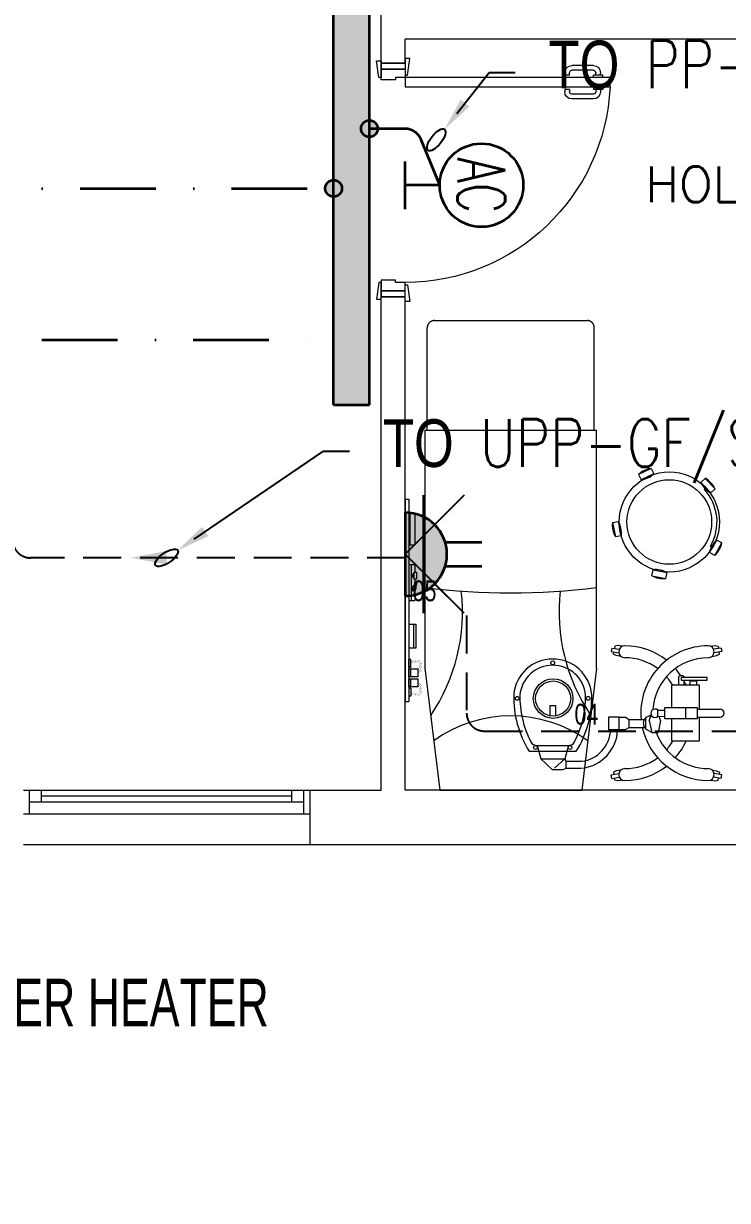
# Model space of a CAD drawing. Header units: inches. Extents: x -12418 to 242017, y -29325 to 19878.
# Drawn here: x 29850 to 32801, y -15189 to -10251 of the extents above; entities that cross this region are included whole.
import ezdxf
from ezdxf import colors
from ezdxf.entities.mleader import LeaderData, LeaderLine
from ezdxf.enums import TextEntityAlignment as Align
from ezdxf.math import Vec2, Vec3

# ---------------------------------------------------------------- set-up
doc = ezdxf.new("R2010")
doc.units = ezdxf.units.IN
doc.header["$LTSCALE"] = 25
doc.header["$MEASUREMENT"] = 0
for name, pattern in [('00-Ground Floor$0$HIDDEN', [9.525, 6.35, -3.175]), ('DASHDOT', [25.4, 12.7, -6.35, 0, -6.35]), ('HIDDEN', [9.525, 6.35, -3.175])]:
    doc.linetypes.add(name, pattern=pattern)
doc.layers.get('0').update_dxf_attribs({"color": 8})
doc.layers.get('Defpoints').update_dxf_attribs({"color": 8})
for name, color, linetype, lineweight in [('00-Ground Floor$0$72_EGR_BASE_TEXT', 252, 'Continuous', 5), ('00-Ground Floor$0$72_EGR_EQP_TAG', 142, 'Continuous', 5), ('00-Ground Floor$0$Aluminum', 251, 'Continuous', 5), ('00-Ground Floor$0$LOADING', 253, 'Continuous', 5), ('00-Ground Floor$0$Walls', 251, 'Continuous', 5), ('00-Ground Floor$0$Wooden Joinery', 251, 'Continuous', 5), ('E-LITE-CIRC', 6, 'Continuous', 25), ('E-LITE-CLNG-CNDT', 6, 'DASHDOT', 35), ('E-LITE-EXIT-NUMB', 6, 'Continuous', 25), ('E-POWR-CIRC-NUMB', 6, 'Continuous', 25), ('E-POWR-CLNG-CNDT', 6, 'DASHDOT', 35), ('E-POWR-FLOR-CNDT', 6, 'HIDDEN', 25), ('E-POWR-FLOR-CNDT @ 100', 6, 'HIDDEN', 25), ('E-POWR-TEXT', 6, 'Continuous', 25), ('E-POWR-WALL @ 100', 4, 'Continuous', 35), ('T-CABL-TRAY', 60, 'Continuous', 35)]:
    doc.layers.add(name, color=color, linetype=linetype, lineweight=lineweight)
doc.layers.add('E-POWR-IDEN', color=101, linetype='Continuous')
doc.styles.add('00-Ground Floor$0$SIMPLEX', font='SIMPLEX.shx', dxfattribs={"height": 150})
doc.styles.add('00-Ground Floor$0$X3G_ENTITY_257CFD', font='swisscl.ttf', dxfattribs={"height": 200})
doc.styles.add('DC_Elc_Romans', font='elc_romans.shx', dxfattribs={"width": 0.7})
doc.styles.add('DC_Simplex', font='SIMPLEX.shx', dxfattribs={"width": 0.7})

# ---------------------------------------------------------------- blocks, each defined once
blk = doc.blocks.new('00-Ground Floor$0$A$C72370EFE')
at = {"layer": '00-Ground Floor$0$Wooden Joinery'}
for p, q in [((-0.01, -0.04), (-0.02, -0.04)), ((-0.01, -0.03), (-0.01, -0.07)), ((0, -0.03), (-0.01, -0.03)), ((0.04, -0.03), (0.05, -0.03)), ((0.05, -0.03), (0.05, -0.07)), ((0.05, -0.04), (0.06, -0.04)), ((-0.05, -0.07), (-0.05, -0.16)), ((-0.03, -0.07), (-0.03, -0.16)), ((-0.01, -0.06), (-0.02, -0.06)), ((0, -0.07), (-0.01, -0.07)), ((0.04, -0.07), (0.05, -0.07)), ((0.05, -0.06), (0.06, -0.06)), ((0.07, -0.07), (0.07, -0.16)), ((0.09, -0.07), (0.09, -0.16)), ((-0.01, -0.17), (-0.02, -0.17)), ((-0.01, -0.19), (-0.02, -0.19)), ((-0.01, -0.17), (-0.01, -0.19)), ((0.05, -0.17), (0.06, -0.17)), ((0.05, -0.17), (0.05, -0.19)), ((0.05, -0.19), (0.06, -0.19))]:
    blk.add_line(p, q, dxfattribs=at)
for centre, radius, start, end in [((-0.02, -0.07), 0.03, 90, 180), ((0.06, -0.07), 0.03, 0, 90), ((-0.02, -0.07), 0.01, 90, 180), ((0.06, -0.07), 0.01, 0, 90), ((-0.02, -0.16), 0.03, 180, 270), ((-0.02, -0.16), 0.01, 180, 270), ((0.06, -0.16), 0.01, 270, 0), ((0.06, -0.16), 0.03, 270, 0)]:
    blk.add_arc(centre, radius, start, end, dxfattribs=at)
blk = doc.blocks.new('00-Ground Floor$0$A$C5DAD61B4')
at = {"layer": '00-Ground Floor$0$Wooden Joinery'}
for points in [[(80, 959.1), (80, 969.1), (10, 979.1), (10, 959.1)], [(940, 959.1), (940, 969.1), (1010, 979.1), (1010, 959.1)], [(70, 859.1), (70, 849.1), (0, 839.1), (0, 859.1)], [(120, 859.1), (120, 0), (80, 0), (80, 859.1)], [(950, 859.1), (950, 849.1), (1020, 839.1), (1020, 859.1)]]:
    blk.add_lwpolyline(points, close=True, dxfattribs=at)
for points in [[(45, 859.1), (45, 959.1), (20, 959.1), (20, 859.1), (45, 859.1)], [(45, 859.1), (80, 859.1), (80, 899.1), (90, 899.1), (90, 959.1), (45, 959.1), (45, 859.1)], [(975, 859.1), (940, 859.1), (940, 899.1), (930, 899.1), (930, 959.1), (975, 959.1), (975, 859.1)], [(975, 859.1), (975, 959.1), (1000, 959.1), (1000, 859.1), (975, 859.1)]]:
    blk.add_lwpolyline(points, dxfattribs=at)
blk.add_arc((80, 859.1), 860, 272.666, 0, dxfattribs=at)
at = {"layer": '00-Ground Floor$0$Wooden Joinery', "xscale": 999.9999999998854, "yscale": 999.9999999998854, "zscale": 999.9999999998854, "rotation": 180}
blk.add_blockref('00-Ground Floor$0$A$C72370EFE', (120, 0), dxfattribs=at)
blk = doc.blocks.new('00-Ground Floor$0$mobile light')
at = {"layer": '00-Ground Floor$0$LOADING'}
for p, q in [((1882.58, -498.29), (1882.35, -499.8)), ((1882.58, -498.29), (1885.78, -498.78)), ((1883.78, -497.56), (1883.65, -498.45)), ((1885.1, -497.29), (1883.78, -497.56)), ((1887.04, -497.59), (1885.1, -497.29)), ((1923.94, -497.59), (1925.88, -497.29)), ((1928.41, -498.29), (1925.2, -498.78)), ((1925.88, -497.29), (1927.2, -497.56)), ((1927.2, -497.56), (1927.33, -498.45)), ((1928.41, -498.29), (1928.63, -499.8)), ((1882.35, -499.8), (1885.55, -500.28)), ((1883.28, -500.85), (1883.42, -499.96)), ((1884.47, -501.5), (1883.28, -500.85)), ((1886.4, -501.79), (1884.47, -501.5)), ((1924.58, -501.79), (1926.52, -501.5)), ((1928.63, -499.8), (1925.43, -500.28)), ((1926.52, -501.5), (1927.7, -500.85)), ((1927.7, -500.85), (1927.56, -499.96)), ((1947.59, -502.62), (1941.09, -502.62)), ((1948.76, -501.94), (1947.59, -502.62)), ((1947.59, -502.62), (1947.59, -505.45)), ((1948.15, -506.5), (1952.41, -502.55)), ((1953.47, -501.94), (1948.76, -501.94)), ((1958.23, -506.5), (1953.47, -501.94)), ((1947.59, -505.45), (1941.09, -505.45)), ((1946.6, -512.08), (1948.15, -506.5)), ((1947.59, -505.45), (1948.15, -506.5)), ((1958.23, -506.5), (1948.15, -506.5)), ((1959.78, -512.08), (1958.23, -506.5)), ((1963.08, -509.67), (1943.3, -509.67)), ((1959.78, -512.08), (1946.6, -512.08)), ((1908.01, -522.53), (1909, -517.55)), ((1911.69, -517.55), (1909, -517.55)), ((1912.69, -522.53), (1911.69, -517.55)), ((1911.69, -517.55), (1914.17, -518.99)), ((1892.68, -528.06), (1892.68, -523.24)), ((1892.68, -523.24), (1906.16, -523.24)), ((1897.5, -528.06), (1897.5, -523.24)), ((1906.16, -523.24), (1906.16, -528.06)), ((1908.01, -522.53), (1908.62, -524.28)), ((1912.69, -522.53), (1911.9, -524.78)), ((1914.17, -518.99), (1914.17, -523.77)), ((1921.08, -519.69), (1914.74, -519.69)), ((1921.08, -523.01), (1914.77, -523.01)), ((1922.73, -518.8), (1921.08, -519.69)), ((1921.08, -519.69), (1921.08, -523.01)), ((1921.08, -519.69), (1921.08, -523.01)), ((1922.73, -523.93), (1921.08, -523.04)), ((1925.38, -518.8), (1922.73, -518.8)), ((1892.68, -523.97), (1883.05, -523.97)), ((1892.68, -527.34), (1883.05, -527.34)), ((1906.16, -528.06), (1892.68, -528.06)), ((1909.15, -524.25), (1906.16, -524.32)), ((1909.15, -526.94), (1906.16, -526.87)), ((1909.15, -524.25), (1909.15, -526.94)), ((1911.9, -524.78), (1914.17, -523.77)), ((1925.38, -523.93), (1922.73, -523.93)), ((1882.35, -551.47), (1885.55, -550.99)), ((1882.58, -552.98), (1882.35, -551.47)), ((1882.58, -552.98), (1885.78, -552.5)), ((1884.47, -549.77), (1883.28, -550.42)), ((1883.28, -550.42), (1883.42, -551.31)), ((1883.78, -553.71), (1883.65, -552.82)), ((1886.4, -549.48), (1884.47, -549.77)), ((1924.58, -549.48), (1926.52, -549.77)), ((1928.41, -552.98), (1925.2, -552.5)), ((1928.63, -551.47), (1925.43, -550.99)), ((1926.52, -549.77), (1927.7, -550.42)), ((1927.2, -553.71), (1927.33, -552.82)), ((1927.7, -550.42), (1927.56, -551.31)), ((1928.41, -552.98), (1928.63, -551.47)), ((1885.1, -553.98), (1883.78, -553.71)), ((1887.04, -553.69), (1885.1, -553.98)), ((1923.94, -553.69), (1925.88, -553.98)), ((1925.88, -553.98), (1927.2, -553.71))]:
    blk.add_line(p, q, dxfattribs=at)
for points in [[(1903.33, -523.24), (1903.33, -514.02), (1891.61, -514.02), (1891.61, -523.97)], [(1891.61, -527.34), (1891.61, -537.34), (1903.33, -537.34), (1903.33, -528.06)], [(1954.27, -524.55), (1954.27, -528.82), (1952.05, -528.82), (1952.05, -524.5)], [(1892.74, -537.34), (1892.74, -539.04), (1895.76, -539.04), (1895.76, -537.34)], [(1898.05, -537.34), (1898.05, -539.5)], [(1898.05, -540.63), (1898.05, -540.87), (1898.53, -541.35), (1900.02, -541.35), (1900.5, -540.87), (1900.5, -537.34)]]:
    blk.add_lwpolyline(points, dxfattribs=at)
for points in [[(1929.78, -518.8), (1925.38, -518.8), (1925.38, -523.93), (1929.78, -523.93)], [(1899.3, -539.5), (1888.5, -539.5), (1888.5, -540.63), (1899.3, -540.63)]]:
    blk.add_lwpolyline(points, close=True, dxfattribs=at)
for centre, radius in [((1945.96, -511.25), 0.793), ((1960.42, -511.25), 0.793), ((1953.01, -531.79), 8.32), ((1953.01, -531.79), 7.35), ((1938.31, -531.85), 0.793), ((1968.07, -531.85), 0.793), ((1953.19, -546.77), 0.793)]:
    blk.add_circle(centre, radius, dxfattribs=at)
for centre, radius, start, end in [((1888.02, -499.89), 2.5, 90, 270), ((1888.02, -525.64), 28.25, 12.1463, 90), ((1922.96, -525.64), 28.25, 90, 128.2073), ((1922.96, -499.89), 2.5, 270, 90), ((1888.02, -525.64), 23.25, 20.3387, 90), ((1922.96, -525.64), 23.25, 90, 126.3743), ((1942.82, -519.31), 16.86, 97.1293, 177.6115), ((1922.96, -525.64), 28.25, 138.4974, 155.7305), ((1942.82, -519.31), 13.97, 97.1293, 177.6115), ((1922.96, -525.64), 23.25, 138.7224, 150.0382), ((1980.13, -532.49), 43.32, 148.2167, 181.2501), ((1946.6, -514.96), 2.89, 90, 152.4092), ((1959.78, -514.96), 2.89, 27.5908, 90), ((1926.25, -532.49), 43.32, 358.7499, 31.7833), ((1980.13, -532.49), 40.72, 152.4092, 181.2501), ((1926.25, -532.49), 40.72, 358.7499, 27.5908), ((1888.02, -525.64), 28.25, 270, 5.3386), ((1911.94, -521.38), 3.27, 313.0112, 46.9888), ((1883.05, -525.65), 1.68, 90, 270), ((1888.02, -525.64), 23.25, 270, 356.3184), ((1910.32, -525.6), 1.78, 229.0673, 130.9327), ((1953.19, -531.93), 13.84, 185.2361, 354.7639), ((1922.96, -525.64), 28.25, 204.483, 208.105), ((1922.96, -525.64), 23.25, 210.2349, 221.2776), ((1953.19, -531.93), 16.44, 185.2361, 354.7639), ((1922.96, -525.64), 28.25, 213.7985, 221.5026), ((1922.96, -525.64), 28.25, 231.7927, 270), ((1922.96, -525.64), 23.25, 233.6257, 270), ((1888.02, -551.39), 2.5, 90, 270), ((1922.96, -551.39), 2.5, 270, 90)]:
    blk.add_arc(centre, radius, start, end, dxfattribs=at)
blk = doc.blocks.new('00-Ground Floor$0$HF10037B-P')
at = {"layer": '00-Ground Floor$0$LOADING'}
for p, q in [((0.2459, 0.134), (0.1859, 0.134)), ((0.1859, 0.134), (0.1859, 0.109)), ((0.2459, 0.109), (0.1859, 0.109)), ((0.2459, 0.134), (0.2459, 0.109)), ((0, 0), (-0.0142, -0.0583)), ((0, 0), (0.0243, -0.0059)), ((0.0243, -0.0059), (0.01, -0.0642)), ((0.4069, -0.0417), (0.4165, -0.0387)), ((0.4071, -0.0094), (0.431, -0.0018)), ((0.4071, -0.0094), (0.4255, -0.0665)), ((0.431, -0.0018), (0.4493, -0.0589)), ((-0.0142, -0.0583), (0.01, -0.0642)), ((0.4255, -0.0665), (0.4493, -0.0589)), ((0.0524, -0.2725), (0.0674, -0.2525)), ((0.0524, -0.2725), (0.1004, -0.3085)), ((0.0674, -0.2525), (0.1154, -0.2885)), ((0.1004, -0.3085), (0.1154, -0.2885)), ((0.3125, -0.2897), (0.362, -0.2558)), ((0.3266, -0.3103), (0.3125, -0.2897)), ((0.3266, -0.3103), (0.3761, -0.2764)), ((0.3267, -0.268), (0.3323, -0.2763)), ((0.3761, -0.2764), (0.362, -0.2558))]:
    blk.add_line(p, q, dxfattribs=at)
for radius in [0.21, 0.1775]:
    blk.add_circle((0.2161, -0.1014), radius, dxfattribs=at)
for centre, radius, start, end in [((0.2159, 0.0465), 0.0925, 71.0754, 108.9246), ((0.2159, 0.1965), 0.0925, 251.0754, 288.9246), ((0.0779, -0.0499), 0.0925, 147.3419, 185.1912), ((-0.0678, -0.0143), 0.0925, 327.3419, 5.1912), ((0.2161, -0.1014), 0.2, 303.6037, 17.3657), ((0.4996, -0.0113), 0.0925, 178.8412, 216.6904), ((0.3568, -0.057), 0.0925, 358.8412, 36.6904), ((0.1289, -0.2205), 0.0925, 214.1875, 252.0368), ((0.0389, -0.3404), 0.0925, 34.1875, 72.0368), ((0.3867, -0.3449), 0.0925, 105.5121, 143.3614), ((0.3019, -0.2212), 0.0925, 285.5121, 323.3614)]:
    blk.add_arc(centre, radius, start, end, dxfattribs=at)
blk = doc.blocks.new('00-Ground Floor$0$HF13902-P')
at = {"color": 8, "linetype": '00-Ground Floor$0$HIDDEN'}
for p, q in [((-0.35, -0.6824), (-0.35, -1.1124)), ((0.35, -0.6824), (0.35, -1.1124)), ((0.32, -1.1424), (-0.32, -1.1424))]:
    blk.add_line(p, q, dxfattribs=at)
at = {"linetype": 'Continuous'}
for points in [[(0.36, -0.5224), (0.36, -0.5224), (0.36, -0.5224), (0.36, -0.5224), (0.36, -0.5224), (0.36, -0.5224), (0.36, -0.5224), (0.36, -0.5224), (0.36, -0.5224), (0.36, -0.5224), (0.36, -0.5224), (0.36, -0.5224), (0.36, -0.5224), (0.36, -0.5224), (0.36, -0.5224), (0.36, -0.5224), (0.36, -0.5224), (0.36, -0.5224), (0.36, -0.5224), (0.36, -0.5224), (0.36, -0.5224), (0.36, -0.5224), (0.36, -0.5224), (0.36, -0.5224), (0.36, -0.5224), (0.36, -0.5224), (0.36, -0.5224), (0.36, -0.5224), (0.36, -0.5224), (0.36, -0.5224), (0.36, -0.5224), (0.36, -0.5224), (0.36, -0.5224), (0.36, -0.5224), (0.36, -0.5224), (0.36, -0.5224), (0.36, -0.5224), (0.36, -0.5224), (0.36, -0.5224), (0.36, -0.5224), (0.36, -0.5224), (0.36, -0.5224), (0.36, -0.5224), (0.36, -0.5224), (0.36, -0.5224), (0.36, -0.5224), (0.36, -0.5224), (0.36, -0.5224), (0.36, -0.5224), (0.36, -0.5224), (0.36, -0.5224), (0.36, -0.5224), (0.36, -0.5224), (0.36, -0.5224), (0.36, -0.5224), (0.36, -0.5224), (0.36, -0.5224), (0.36, -0.5224), (0.36, -0.5224), (0.36, -0.5224), (0.36, -0.5224), (0.36, -0.5224), (0.36, -0.5224), (0.36, -0.5224), (0.36, -0.5224), (0.36, -0.5224), (0.36, -0.5224), (0.36, -0.5224), (0.36, -0.5224), (0.36, -0.5224), (0.36, -0.5224), (0.36, -0.5224), (0.36, -0.5224), (0.36, -0.5224), (0.36, -0.5224), (0.36, -0.5224), (0.36, -0.5224), (0.36, -0.5224), (0.36, -0.5224), (0.36, -0.5224), (0.36, -0.5224), (0.36, -0.5224), (0.36, -0.5224), (0.36, -0.5224), (0.36, -0.5224), (0.36, -0.5224), (0.36, -0.5224), (0.36, -0.5224), (0.36, -0.5224), (0.36, -0.5224), (0.36, -0.5224), (0.36, -0.5224), (0.36, -0.5224), (0.36, -0.5224), (0.36, -0.5224), (0.36, -0.5224), (0.36, -0.5224), (0.36, -0.5224), (0.36, -0.5224), (0.36, -0.5224), (0.36, -0.5224), (0.36, -0.5224), (0.36, -0.5224), (0.36, -0.5224), (0.36, -0.5224), (0.36, -0.5224), (0.36, -0.5224), (0.36, -0.5224), (0.36, -0.5224), (0.36, -0.5224), (0.36, -0.5224), (0.36, -0.5224), (0.36, -0.5224), (0.36, -0.5224), (0.36, -0.5224), (0.36, -0.5224), (0.36, -0.5224), (0.36, -0.5224), (0.36, -0.5224), (0.36, -0.5224), (0.36, -0.5224), (0.36, -0.5224), (0.36, -0.5224), (0.36, -0.5224), (0.36, -0.5224), (0.36, -0.5224), (0.36, -0.5224), (0.36, -0.5224), (0.36, -0.5224), (0.36, -0.5224), (0.36, -0.5224), (0.36, -0.5224), (0.36, -0.5224), (0.36, -0.5224), (0.36, -0.5224), (0.36, -0.5224), (0.36, -0.5224), (0.36, -0.5224), (0.36, -0.5224), (0.36, -0.5224), (0.36, -0.5224), (0.36, -0.5224), (0.36, -0.5224), (0.36, -0.5224), (0.36, -0.5224), (0.36, -0.5224), (0.36, -0.5224), (0.36, -0.5224), (0.36, -0.5224), (0.36, -0.5224), (0.36, -0.5224), (0.36, -0.5224), (0.36, -0.5224), (0.36, -0.5224), (0.36, -0.5224), (0.36, -0.5224), (0.36, -0.5224), (0.36, -0.5224), (0.36, -0.5224), (0.36, -0.5224), (0.36, -0.5224), (0.36, -0.5224), (0.36, -0.5224), (0.36, -0.5224), (0.36, -0.5224), (0.36, -0.5224), (0.36, -0.5224), (0.36, -0.5224), (0.36, -0.5224), (0.36, -0.5224), (0.36, -0.5224), (0.36, -0.5224), (0.36, -0.5224), (0.36, -0.5224), (0.36, -0.5224), (0.36, -0.5224), (0.36, -0.5224), (0.36, -0.5224), (0.36, -0.5224), (0.36, -0.5224), (0.36, -0.5224), (0.36, -0.5224), (0.36, -0.5224), (0.36, -0.5224), (0.36, -0.5224), (0.36, -0.5224), (0.36, -0.5224), (0.36, -0.5224), (0.36, -0.5224), (0.36, -0.5224), (0.36, -0.5224), (0.36, -0.5224), (0.36, -0.5224), (0.36, -0.5224), (0.36, -0.5224), (0.36, -0.5224), (0.36, -0.5224), (0.36, -0.5224), (0.36, -0.5224), (0.36, -0.5224), (0.36, -0.5224), (0.36, -0.5224), (0.36, -0.5224), (0.36, -0.5224), (0.36, -0.5224), (0.36, -0.5224), (0.36, -0.5224), (0.36, -0.5224), (0.36, -0.5224), (0.36, -0.5224), (0.36, -0.5224), (0.36, -0.5224), (0.36, -0.5224), (0.36, -0.5224), (0.36, -0.5224), (0.36, -0.5224), (0.36, -0.5224), (0.36, -0.5224), (0.36, -0.5224)], [(0.36, -0.5224), (0.36, -0.5224), (0.36, -0.5224), (0.36, -0.5224), (0.36, -0.5224), (0.36, -0.5224), (0.36, -0.5224), (0.36, -0.5224), (0.36, -0.5224), (0.36, -0.5224), (0.36, -0.5224), (0.36, -0.5224), (0.36, -0.5224), (0.36, -0.5224), (0.36, -0.5224), (0.36, -0.5224), (0.36, -0.5224), (0.36, -0.5224), (0.36, -0.5224), (0.36, -0.5224), (0.36, -0.5224), (0.36, -0.5224), (0.36, -0.5224), (0.36, -0.5224), (0.36, -0.5224), (0.36, -0.5224), (0.36, -0.5224), (0.36, -0.5224), (0.36, -0.5224), (0.36, -0.5224), (0.36, -0.5224), (0.36, -0.5224), (0.36, -0.5224), (0.36, -0.5224), (0.36, -0.5224), (0.36, -0.5224), (0.36, -0.5224), (0.36, -0.5224), (0.36, -0.5224), (0.36, -0.5224), (0.36, -0.5224), (0.36, -0.5224), (0.36, -0.5224), (0.36, -0.5224), (0.36, -0.5224), (0.36, -0.5224), (0.36, -0.5224), (0.36, -0.5224), (0.36, -0.5224), (0.36, -0.5224), (0.36, -0.5224), (0.36, -0.5224), (0.36, -0.5224), (0.36, -0.5224), (0.36, -0.5224), (0.36, -0.5224), (0.36, -0.5224), (0.36, -0.5224), (0.36, -0.5224), (0.36, -0.5224), (0.36, -0.5224), (0.36, -0.5224), (0.36, -0.5224), (0.36, -0.5224), (0.36, -0.5224), (0.36, -0.5224), (0.36, -0.5224), (0.36, -0.5224), (0.36, -0.5224), (0.36, -0.5224), (0.36, -0.5224), (0.36, -0.5224), (0.36, -0.5224), (0.36, -0.5224), (0.36, -0.5224), (0.36, -0.5224), (0.36, -0.5224), (0.36, -0.5224), (0.36, -0.5224), (0.36, -0.5224), (0.36, -0.5224), (0.36, -0.5224), (0.36, -0.5224), (0.36, -0.5224), (0.36, -0.5224), (0.36, -0.5224), (0.36, -0.5224), (0.36, -0.5224), (0.36, -0.5224), (0.36, -0.5224), (0.36, -0.5224), (0.36, -0.5224), (0.36, -0.5224), (0.36, -0.5224), (0.36, -0.5224), (0.36, -0.5224), (0.36, -0.5224), (0.36, -0.5224), (0.36, -0.5224), (0.36, -0.5224), (0.36, -0.5224), (0.36, -0.5224), (0.36, -0.5224), (0.36, -0.5224), (0.36, -0.5224), (0.36, -0.5224), (0.36, -0.5224), (0.36, -0.5224), (0.36, -0.5224), (0.36, -0.5224), (0.36, -0.5224), (0.36, -0.5224), (0.36, -0.5224), (0.36, -0.5224), (0.36, -0.5224), (0.36, -0.5224), (0.36, -0.5224), (0.36, -0.5224), (0.36, -0.5224), (0.36, -0.5224), (0.36, -0.5224), (0.36, -0.5224), (0.36, -0.5224), (0.36, -0.5224), (0.36, -0.5224), (0.36, -0.5224), (0.36, -0.5224), (0.36, -0.5224), (0.36, -0.5224), (0.36, -0.5224), (0.36, -0.5224), (0.36, -0.5224), (0.36, -0.5224), (0.36, -0.5224), (0.36, -0.5224), (0.36, -0.5224), (0.36, -0.5224), (0.36, -0.5224), (0.36, -0.5224), (0.36, -0.5224), (0.36, -0.5224), (0.36, -0.5224), (0.36, -0.5224), (0.36, -0.5224), (0.36, -0.5224), (0.36, -0.5224), (0.36, -0.5224), (0.36, -0.5224), (0.36, -0.5224), (0.36, -0.5224), (0.36, -0.5224), (0.36, -0.5224), (0.36, -0.5224), (0.36, -0.5224), (0.36, -0.5224), (0.36, -0.5224), (0.36, -0.5224), (0.36, -0.5224), (0.36, -0.5224), (0.36, -0.5224), (0.36, -0.5224), (0.36, -0.5224), (0.36, -0.5224), (0.36, -0.5224), (0.36, -0.5224), (0.36, -0.5224), (0.36, -0.5224), (0.36, -0.5224), (0.36, -0.5224), (0.36, -0.5224), (0.36, -0.5224), (0.36, -0.5224), (0.36, -0.5224), (0.36, -0.5224), (0.36, -0.5224), (0.36, -0.5224), (0.36, -0.5224), (0.36, -0.5224), (0.36, -0.5224), (0.36, -0.5224), (0.36, -0.5224), (0.36, -0.5224), (0.36, -0.5224), (0.36, -0.5224), (0.36, -0.5224), (0.36, -0.5224), (0.36, -0.5224), (0.36, -0.5224), (0.36, -0.5224), (0.36, -0.5224), (0.36, -0.5224), (0.36, -0.5224), (0.36, -0.5224), (0.36, -0.5224), (0.36, -0.5224), (0.36, -0.5224), (0.36, -0.5224), (0.36, -0.5224), (0.36, -0.5224), (0.36, -0.5224), (0.36, -0.5224), (0.36, -0.5224), (0.36, -0.5224), (0.36, -0.5224), (0.36, -0.5224), (0.36, -0.5224), (0.36, -0.5224), (0.36, -0.5224), (0.36, -0.5224), (0.36, -0.5224), (0.36, -0.5224), (0.36, -0.5224), (0.36, -0.5224), (0.36, -0.5224)], [(0.36, -0.5224), (0.36, -0.5224), (0.36, -0.5224), (0.36, -0.5224), (0.36, -0.5224), (0.36, -0.5224), (0.36, -0.5224), (0.36, -0.5224), (0.36, -0.5224), (0.36, -0.5224), (0.36, -0.5224), (0.36, -0.5224), (0.36, -0.5224), (0.36, -0.5224), (0.36, -0.5224), (0.36, -0.5224), (0.36, -0.5224), (0.36, -0.5224), (0.36, -0.5224), (0.36, -0.5224), (0.36, -0.5224), (0.36, -0.5224), (0.36, -0.5224), (0.36, -0.5224), (0.36, -0.5224), (0.36, -0.5224), (0.36, -0.5224), (0.36, -0.5224), (0.36, -0.5224), (0.36, -0.5224), (0.36, -0.5224), (0.36, -0.5224), (0.36, -0.5224), (0.36, -0.5224), (0.36, -0.5224), (0.36, -0.5224), (0.36, -0.5224), (0.36, -0.5224), (0.36, -0.5224), (0.36, -0.5224), (0.36, -0.5224), (0.36, -0.5224), (0.36, -0.5224), (0.36, -0.5224), (0.36, -0.5224), (0.36, -0.5224), (0.36, -0.5224), (0.36, -0.5224), (0.36, -0.5224), (0.36, -0.5224), (0.36, -0.5224), (0.36, -0.5224), (0.36, -0.5224), (0.36, -0.5224), (0.36, -0.5224), (0.36, -0.5224), (0.36, -0.5224), (0.36, -0.5224), (0.36, -0.5224), (0.36, -0.5224), (0.36, -0.5224), (0.36, -0.5224), (0.36, -0.5224), (0.36, -0.5224), (0.36, -0.5224), (0.36, -0.5224), (0.36, -0.5224), (0.36, -0.5224), (0.36, -0.5224), (0.36, -0.5224), (0.36, -0.5224), (0.36, -0.5224), (0.36, -0.5224), (0.36, -0.5224), (0.36, -0.5224), (0.36, -0.5224), (0.36, -0.5224), (0.36, -0.5224), (0.36, -0.5224), (0.36, -0.5224), (0.36, -0.5224), (0.36, -0.5224), (0.36, -0.5224), (0.36, -0.5224), (0.36, -0.5224), (0.36, -0.5224), (0.36, -0.5224), (0.36, -0.5224), (0.36, -0.5224), (0.36, -0.5224), (0.36, -0.5224), (0.36, -0.5224), (0.36, -0.5224), (0.36, -0.5224), (0.36, -0.5224), (0.36, -0.5224), (0.36, -0.5224), (0.36, -0.5224), (0.36, -0.5224), (0.36, -0.5224), (0.36, -0.5224), (0.36, -0.5224), (0.36, -0.5224), (0.36, -0.5224), (0.36, -0.5224), (0.36, -0.5224), (0.36, -0.5224), (0.36, -0.5224), (0.36, -0.5224), (0.36, -0.5224), (0.36, -0.5224), (0.36, -0.5224), (0.36, -0.5224), (0.36, -0.5224), (0.36, -0.5224), (0.36, -0.5224), (0.36, -0.5224), (0.36, -0.5224), (0.36, -0.5224), (0.36, -0.5224), (0.36, -0.5224), (0.36, -0.5224), (0.36, -0.5224), (0.36, -0.5224), (0.36, -0.5224), (0.36, -0.5224), (0.36, -0.5224), (0.36, -0.5224), (0.36, -0.5224), (0.36, -0.5224), (0.36, -0.5224), (0.36, -0.5224), (0.36, -0.5224), (0.36, -0.5224), (0.36, -0.5224), (0.36, -0.5224), (0.36, -0.5224), (0.36, -0.5224), (0.36, -0.5224), (0.36, -0.5224), (0.36, -0.5224), (0.36, -0.5224), (0.36, -0.5224), (0.36, -0.5224), (0.36, -0.5224), (0.36, -0.5224), (0.36, -0.5224), (0.36, -0.5224), (0.36, -0.5224), (0.36, -0.5224), (0.36, -0.5224), (0.36, -0.5224), (0.36, -0.5224), (0.36, -0.5224), (0.36, -0.5224), (0.36, -0.5224), (0.36, -0.5224), (0.36, -0.5224), (0.36, -0.5224), (0.36, -0.5224), (0.36, -0.5224), (0.36, -0.5224), (0.36, -0.5224), (0.36, -0.5224), (0.36, -0.5224), (0.36, -0.5224), (0.36, -0.5224), (0.36, -0.5224), (0.36, -0.5224), (0.36, -0.5224), (0.36, -0.5224), (0.36, -0.5224), (0.36, -0.5224), (0.36, -0.5224), (0.36, -0.5224), (0.36, -0.5224), (0.36, -0.5224), (0.36, -0.5224), (0.36, -0.5224), (0.36, -0.5224), (0.36, -0.5224), (0.36, -0.5224), (0.36, -0.5224), (0.36, -0.5224), (0.36, -0.5224), (0.36, -0.5224), (0.36, -0.5224), (0.36, -0.5224), (0.36, -0.5224), (0.36, -0.5224), (0.36, -0.5224), (0.36, -0.5224), (0.36, -0.5224), (0.36, -0.5224), (0.36, -0.5224), (0.36, -0.5224), (0.36, -0.5224), (0.36, -0.5224), (0.36, -0.5224), (0.36, -0.5224), (0.36, -0.5224), (0.36, -0.5224), (0.36, -0.5224), (0.36, -0.5224), (0.36, -0.5224), (0.36, -0.5224), (0.36, -0.5224), (0.36, -0.5224), (0.36, -0.5224), (0.36, -0.5224), (0.36, -0.5224), (0.36, -0.5224), (0.36, -0.5224), (0.36, -0.5224), (0.36, -0.5224), (0.36, -0.5224), (0.36, -0.5224), (0.36, -0.5224), (0.36, -0.5224), (0.36, -0.5224), (0.36, -0.5224), (0.36, -0.5224), (0.36, -0.5224), (0.36, -0.5224), (0.36, -0.5224), (0.36, -0.5224), (0.36, -0.5224), (0.36, -0.5224), (0.36, -0.5224), (0.36, -0.5224), (0.36, -0.5224), (0.36, -0.5224), (0.36, -0.5224), (0.36, -0.5224), (0.36, -0.5224), (0.36, -0.5224), (0.36, -0.5224), (0.36, -0.5224), (0.36, -0.5224), (0.36, -0.5224), (0.36, -0.5224), (0.36, -0.5224), (0.36, -0.5224), (0.36, -0.5224), (0.36, -0.5224), (0.36, -0.5224), (0.36, -0.5224), (0.36, -0.5224), (0.36, -0.5224), (0.36, -0.5224), (0.36, -0.5224), (0.36, -0.5224), (0.36, -0.5224), (0.36, -0.5224), (0.36, -0.5224), (0.36, -0.5224), (0.36, -0.5224), (0.36, -0.5224), (0.36, -0.5224), (0.36, -0.5224), (0.36, -0.5224), (0.36, -0.5224), (0.36, -0.5224), (0.36, -0.5224), (0.36, -0.5224), (0.36, -0.5224), (0.36, -0.5224), (0.36, -0.5224), (0.36, -0.5224), (0.36, -0.5224), (0.36, -0.5224), (0.36, -0.5224), (0.36, -0.5224), (0.36, -0.5224), (0.36, -0.5224), (0.36, -0.5224), (0.36, -0.5224)]]:
    blk.add_lwpolyline(points, close=True, dxfattribs=at)
for points in [[(0.36, -0.5224), (0.36, -0.5224), (0.36, -0.5224), (0.36, -0.5224), (0.36, -0.5224), (0.36, -0.5224), (0.36, -0.5224), (0.36, -0.5224)], [(0.36, -0.5224), (0.36, -0.5224), (0.36, -0.5224), (0.36, -0.5224), (0.36, -0.5224), (0.36, -0.5224), (0.36, -0.5224), (0.36, -0.5224), (0.36, -0.5224), (0.36, -0.5224), (0.36, -0.5224), (0.36, -0.5224), (0.36, -0.5224), (0.36, -0.5224), (0.36, -0.5224), (0.36, -0.5224), (0.36, -0.5224), (0.36, -0.5224), (0.36, -0.5224), (0.36, -0.5224), (0.36, -0.5224), (0.36, -0.5224), (0.36, -0.5224), (0.36, -0.5224), (0.36, -0.5224), (0.36, -0.5224), (0.36, -0.5224), (0.36, -0.5224), (0.36, -0.5224), (0.36, -0.5224), (0.36, -0.5224), (0.36, -0.5224), (0.36, -0.5224), (0.36, -0.5224), (0.36, -0.5224), (0.36, -0.5224), (0.36, -0.5224), (0.36, -0.5224), (0.36, -0.5224), (0.36, -0.5224), (0.36, -0.5224), (0.36, -0.5224), (0.36, -0.5224), (0.36, -0.5224), (0.36, -0.5224), (0.36, -0.5224), (0.36, -0.5224), (0.36, -0.5224), (0.36, -0.5224), (0.36, -0.5224), (0.36, -0.5224), (0.36, -0.5224), (0.36, -0.5224), (0.36, -0.5224), (0.36, -0.5224), (0.36, -0.5224), (0.36, -0.5224), (0.36, -0.5224), (0.36, -0.5224), (0.36, -0.5224), (0.36, -0.5224), (0.36, -0.5224), (0.36, -0.5224), (0.36, -0.5224), (0.36, -0.5224), (0.36, -0.5224), (0.36, -0.5224), (0.36, -0.5224), (0.36, -0.5224), (0.36, -0.5224), (0.36, -0.5224), (0.36, -0.5224), (0.36, -0.5224), (0.36, -0.5224), (0.36, -0.5224), (0.36, -0.5224), (0.36, -0.5224), (0.36, -0.5224), (0.36, -0.5224), (0.36, -0.5224), (0.36, -0.5224), (0.36, -0.5224), (0.36, -0.5224), (0.36, -0.5224), (0.36, -0.5224), (0.36, -0.5224), (0.36, -0.5224), (0.36, -0.5224), (0.36, -0.5224), (0.36, -0.5224), (0.36, -0.5224), (0.36, -0.5224), (0.36, -0.5224), (0.36, -0.5224), (0.36, -0.5224), (0.36, -0.5224), (0.36, -0.5224), (0.36, -0.5224), (0.36, -0.5224), (0.36, -0.5224), (0.36, -0.5224), (0.36, -0.5224), (0.36, -0.5224), (0.36, -0.5224), (0.36, -0.5224), (0.36, -0.5224), (0.36, -0.5224), (0.36, -0.5224), (0.36, -0.5224), (0.36, -0.5224), (0.36, -0.5224)], [(0.36, -0.5224), (0.36, -0.5224), (0.36, -0.5224), (0.36, -0.5224), (0.36, -0.5224), (0.36, -0.5224), (0.36, -0.5224), (0.36, -0.5224), (0.36, -0.5224), (0.36, -0.5224), (0.36, -0.5224), (0.36, -0.5224), (0.36, -0.5224), (0.36, -0.5224), (0.36, -0.5224), (0.36, -0.5224), (0.36, -0.5224)], [(0.36, -0.5224), (0.36, -0.5224), (0.36, -0.5224), (0.36, -0.5224), (0.36, -0.5224), (0.36, -0.5224), (0.36, -0.5224)], [(0.36, -0.5224), (0.36, -0.5224), (0.36, -0.5224), (0.36, -0.5224), (0.36, -0.5224), (0.36, -0.5224), (0.36, -0.5224), (0.36, -0.5224), (0.36, -0.5224), (0.36, -0.5224), (0.36, -0.5224), (0.36, -0.5224)], [(0.36, -0.5224), (0.36, -0.5224), (0.36, -0.5224), (0.36, -0.5224), (0.36, -0.5224), (0.36, -0.5224), (0.36, -0.5224), (0.36, -0.5224), (0.36, -0.5224), (0.36, -0.5224), (0.36, -0.5224), (0.36, -0.5224), (0.36, -0.5224), (0.36, -0.5224), (0.36, -0.5224), (0.36, -0.5224), (0.36, -0.5224), (0.36, -0.5224), (0.36, -0.5224), (0.36, -0.5224), (0.36, -0.5224), (0.36, -0.5224), (0.36, -0.5224), (0.36, -0.5224), (0.36, -0.5224), (0.36, -0.5224), (0.36, -0.5224), (0.36, -0.5224), (0.36, -0.5224), (0.36, -0.5224), (0.36, -0.5224), (0.36, -0.5224), (0.36, -0.5224), (0.36, -0.5224), (0.36, -0.5224), (0.36, -0.5224), (0.36, -0.5224), (0.36, -0.5224), (0.36, -0.5224), (0.36, -0.5224), (0.36, -0.5224), (0.36, -0.5224), (0.36, -0.5224), (0.36, -0.5224), (0.36, -0.5224), (0.36, -0.5224), (0.36, -0.5224), (0.36, -0.5224), (0.36, -0.5224), (0.36, -0.5224), (0.36, -0.5224), (0.36, -0.5224), (0.36, -0.5224), (0.36, -0.5224), (0.36, -0.5224), (0.36, -0.5224), (0.36, -0.5224), (0.36, -0.5224), (0.36, -0.5224), (0.36, -0.5224), (0.36, -0.5224), (0.36, -0.5224), (0.36, -0.5224), (0.36, -0.5224), (0.36, -0.5224), (0.36, -0.5224), (0.36, -0.5224), (0.36, -0.5224), (0.36, -0.5224), (0.36, -0.5224), (0.36, -0.5224), (0.36, -0.5224), (0.36, -0.5224), (0.36, -0.5224), (0.36, -0.5224), (0.36, -0.5224), (0.36, -0.5224), (0.36, -0.5224), (0.36, -0.5224), (0.36, -0.5224), (0.36, -0.5224), (0.36, -0.5224), (0.36, -0.5224), (0.36, -0.5224), (0.36, -0.5224), (0.36, -0.5224), (0.36, -0.5224), (0.36, -0.5224), (0.36, -0.5224)], [(0.36, -0.5224), (0.36, -0.5224), (0.36, -0.5224), (0.36, -0.5224), (0.36, -0.5224), (0.36, -0.5224), (0.36, -0.5224), (0.36, -0.5224), (0.36, -0.5224), (0.36, -0.5224)], [(0.36, -0.5224), (0.36, -0.5224), (0.36, -0.5224), (0.36, -0.5224), (0.36, -0.5224), (0.36, -0.5224), (0.36, -0.5224), (0.36, -0.5224), (0.36, -0.5224), (0.36, -0.5224)], [(0.36, -0.5224), (0.36, -0.5224), (0.36, -0.5224), (0.36, -0.5224), (0.36, -0.5224), (0.36, -0.5224), (0.36, -0.5224), (0.36, -0.5224), (0.36, -0.5224), (0.36, -0.5224), (0.36, -0.5224), (0.36, -0.5224), (0.36, -0.5224), (0.36, -0.5224), (0.36, -0.5224)], [(0.36, -0.5224), (0.36, -0.5224), (0.36, -0.5224), (0.36, -0.5224), (0.36, -0.5224), (0.36, -0.5224), (0.36, -0.5224), (0.36, -0.5224), (0.36, -0.5224), (0.36, -0.5224)], [(0.36, -0.5224), (0.36, -0.5224), (0.36, -0.5224), (0.36, -0.5224), (0.36, -0.5224), (0.36, -0.5224), (0.36, -0.5224)], [(0.36, -0.5224), (0.36, -0.5224), (0.36, -0.5224), (0.36, -0.5224), (0.36, -0.5224), (0.36, -0.5224), (0.36, -0.5224), (0.36, -0.5224), (0.36, -0.5224), (0.36, -0.5224)], [(0.36, -0.5224), (0.36, -0.5224), (0.36, -0.5224), (0.36, -0.5224), (0.36, -0.5224), (0.36, -0.5224), (0.36, -0.5224), (0.36, -0.5224), (0.36, -0.5224), (0.36, -0.5224), (0.36, -0.5224), (0.36, -0.5224), (0.36, -0.5224), (0.36, -0.5224), (0.36, -0.5224), (0.36, -0.5224), (0.36, -0.5224), (0.36, -0.5224)], [(0.36, -0.5224), (0.36, -0.5224), (0.36, -0.5224), (0.36, -0.5224), (0.36, -0.5224), (0.36, -0.5224), (0.36, -0.5224), (0.36, -0.5224), (0.36, -0.5224)]]:
    blk.add_lwpolyline(points, dxfattribs=at)
blk.add_circle((0.36, -0.5224), 0.000000101)
at = {"color": 8}
for centre, radius, start, end in [((0, 1.0679), 0.5515, 234.1788, 305.8212), ((-0.9704, 0.0819), 0.7679, 353.3222, 34.2669), ((0.9704, 0.0819), 0.7679, 145.7331, 186.6778), ((0, -2.9071), 2.9071, 82.8865, 97.1135)]:
    blk.add_arc(centre, radius, start, end, dxfattribs=at)
at = {"color": 8, "linetype": '00-Ground Floor$0$HIDDEN'}
for centre, start, end in [((-0.32, -1.1124), 180, 270), ((0.32, -1.1124), 270, 0)]:
    blk.add_arc(centre, 0.03, start, end, dxfattribs=at)
at = {"layer": '00-Ground Floor$0$LOADING'}
for p, q in [((-0.36, 0.3161), (-0.2975, 0.8276)), ((0.2975, 0.8276), (-0.2975, 0.8276)), ((0.36, 0.3161), (0.2975, 0.8276)), ((-0.36, 0.3161), (-0.36, -0.6824)), ((0.36, -0.6824), (0.36, 0.3161)), ((0.36, -0.6824), (-0.36, -0.6824))]:
    blk.add_line(p, q, dxfattribs=at)
blk = doc.blocks.new('00-Ground Floor$0$ME19011A-P')
for p, q in [((-0.425, 0), (0.425, 0)), ((-0.425, 0), (-0.425, -0.015)), ((0.425, 0), (0.425, -0.015)), ((-0.425, -0.015), (0.425, -0.015)), ((-0.3675, -0.0198), (-0.2325, -0.0198)), ((-0.3675, -0.0198), (-0.3675, -0.0399)), ((-0.3675, -0.0399), (-0.2325, -0.0399)), ((-0.36, -0.015), (-0.36, -0.0198)), ((-0.24, -0.015), (-0.24, -0.0198)), ((-0.2325, -0.0198), (-0.2325, -0.0399)), ((-0.15, -0.015), (-0.15, -0.04)), ((-0.15, -0.025), (0, -0.025)), ((-0.15, -0.04), (-0.1187, -0.04)), ((-0.0887, -0.04), (-0.0637, -0.04)), ((-0.0606, -0.0371), (-0.0787, -0.0432)), ((-0.0787, -0.0432), (-0.077, -0.0497)), ((-0.0582, -0.046), (-0.077, -0.0497)), ((-0.0402, -0.0312), (-0.0496, -0.0337)), ((-0.047, -0.0434), (-0.0376, -0.0409)), ((-0.0376, -0.0409), (-0.0402, -0.0312)), ((-0.0379, -0.04), (0, -0.04)), ((0, -0.015), (0, -0.04)), ((0.1, -0.015), (0.1, -0.045)), ((0.1, -0.035), (0.2, -0.035)), ((0.1, -0.045), (0.2, -0.045)), ((0.2, -0.045), (0.2, -0.015)), ((0.2818, -0.015), (0.2484, -0.015)), ((0.2484, -0.0243), (0.2484, -0.015)), ((0.2818, -0.0243), (0.2484, -0.0243)), ((0.2818, -0.0243), (0.2818, -0.015)), ((0.3211, -0.015), (0.2877, -0.015)), ((0.2877, -0.015), (0.2877, -0.0531)), ((0.3211, -0.0243), (0.2877, -0.0243)), ((0.3211, -0.0531), (0.3211, -0.015)), ((0.3623, -0.015), (0.3289, -0.015)), ((0.3289, -0.015), (0.3289, -0.0531)), ((0.3623, -0.0243), (0.3289, -0.0243)), ((0.3623, -0.0531), (0.3623, -0.015)), ((0.3682, -0.0243), (0.3682, -0.015)), ((0.3682, -0.015), (0.4016, -0.015)), ((0.3682, -0.0243), (0.4016, -0.0243)), ((0.4016, -0.0243), (0.4016, -0.015)), ((0.2877, -0.0531), (0.3211, -0.0531)), ((0.3289, -0.0531), (0.3623, -0.0531))]:
    blk.add_line(p, q)
blk.add_lwpolyline([(-0.1187, -0.0482), (-0.0887, -0.0482), (-0.0887, -0.0382), (-0.1187, -0.0382)], close=True)
at = {"color": 8, "const_width": 0.000601}
for points in [[(0.3044, -0.0531, -0.184574), (0.2977, -0.0636, -1.44364), (0.2961, -0.0581, -0.837915), (0.2969, -0.0664, -0.30536), (0.2839, -0.062, -1.584726), (0.2894, -0.0609, -0.253153), (0.2827, -0.0684, -0.874198), (0.2775, -0.0585, -0.915253), (0.2791, -0.0658, -0.223821), (0.2683, -0.0644, -1.703343), (0.272, -0.0597, -0.588962), (0.2621, -0.068, -0.717795), (0.2625, -0.0581, -0.983104), (0.2645, -0.0644, -0.326362), (0.2534, -0.0609, -0.758716), (0.2609, -0.0514, -0.906186), (0.2593, -0.0565, -0.189488), (0.2526, -0.0522, -0.7948), (0.2613, -0.0423, -1.223996), (0.2574, -0.047, -0.072149), (0.2534, -0.0403, -0.645886), (0.2609, -0.0324, -1.366917), (0.2574, -0.0371, -0.078415), (0.2542, -0.0308, -0.723006), (0.2613, -0.0256, -1.105484), (0.2582, -0.0292, -0.221197), (0.2566, -0.0243, -0.221197)], [(0.3456, -0.0531, 0.184574), (0.3523, -0.0636, 1.44364), (0.3539, -0.0581, 0.837915), (0.3531, -0.0664, 0.30536), (0.3661, -0.062, 1.584726), (0.3606, -0.0609, 0.253153), (0.3673, -0.0684, 0.874198), (0.3725, -0.0585, 0.915253), (0.3709, -0.0658, 0.223821), (0.3817, -0.0644, 1.703343), (0.378, -0.0597, 0.588962), (0.3879, -0.068, 0.717795), (0.3875, -0.0581, 0.983104), (0.3855, -0.0644, 0.326362), (0.3966, -0.0609, 0.758716), (0.3891, -0.0514, 0.906186), (0.3907, -0.0565, 0.189488), (0.3974, -0.0522, 0.7948), (0.3887, -0.0423, 1.223996), (0.3926, -0.047, 0.072149), (0.3966, -0.0403, 0.645886), (0.3891, -0.0324, 1.366917), (0.3926, -0.0371, 0.078415), (0.3958, -0.0308, 0.723006), (0.3887, -0.0256, 1.105484), (0.3918, -0.0292, 0.221197), (0.3934, -0.0243, 0.221197)]]:
    blk.add_lwpolyline(points, format="xyb", dxfattribs=at)
blk.add_circle((-0.0537, -0.04), 0.0075)
for centre, radius, start, end in [((-0.1037, -0.04), 0.01, 10.4593, 169.5407), ((-0.1037, -0.04), 0.0075, 14.0075, 165.9925), ((-0.0537, -0.04), 0.01, 45, 180)]:
    blk.add_arc(centre, radius, start, end)
blk = doc.blocks.new('00-Ground Floor$0$M.44.57.64')
at = {"layer": '00-Ground Floor$0$LOADING', "xscale": 1000.000000000002, "yscale": 1000.000000000002, "zscale": 1000.000000000002, "rotation": 225.9999036123427}
blk.add_blockref('00-Ground Floor$0$ME19011A-P', (-80806.9, 16720.7), dxfattribs=at)
blk = doc.blocks.new('00-Ground Floor')
at = {"layer": '00-Ground Floor$0$Aluminum'}
for p, q in [((29849.5, -13467.4, 0), (31049.5, -13467.4, 0)), ((29874.5, -13567.4, 0), (29874.5, -13467.4, 0)), ((29924.5, -13517.4, 0), (29924.5, -13467.4, 0)), ((30974.5, -13517.4, 0), (30974.5, -13467.4, 0)), ((31024.5, -13567.4, 0), (31024.5, -13467.4, 0)), ((29874.5, -13517.4, 0), (31024.5, -13517.4, 0)), ((30974.5, -13492.4, 0), (29924.5, -13492.4, 0)), ((29849.5, -13567.4, 0), (31049.5, -13567.4, 0)), ((31049.5, -13697.4, 0), (29849.5, -13697.4, 0))]:
    blk.add_line(p, q, dxfattribs=at)
at = {"layer": '00-Ground Floor$0$Walls'}
for p, q in [((31349.5, -10417.4, 0), (31349.5, -9857.4, 0)), ((31449.5, -10417.4, 0), (31449.5, -10317.4, 0)), ((35949.5, -10317.4, 0), (31449.5, -10317.4, 0)), ((31449.5, -10417.4, 0), (31349.5, -10417.4, 0)), ((31449.5, -11397.4, 0), (31349.5, -11397.4, 0)), ((31449.5, -13467.4, 0), (31449.5, -11397.4, 0)), ((31349.5, -11497.4, 0), (31349.5, -11407.4, 0)), ((31349.5, -13467.4, 0), (31349.5, -11497.4, 0)), ((31049.5, -13467.4, 0), (31349.5, -13467.4, 0)), ((31049.5, -13467.4, 0), (31049.5, -13697.4, 0)), ((33017.9, -13467.4, 0), (31449.5, -13467.4, 0)), ((33017.9, -13697.4, 0), (31049.5, -13697.4, 0))]:
    blk.add_line(p, q, dxfattribs=at)
at = {"layer": '00-Ground Floor$0$LOADING', "rotation": 180}
for name, p, xscale, yscale, zscale in [('00-Ground Floor$0$HF13902-P', (31892.3, -12639.8, 0), 1000, 1000, 1000), ('00-Ground Floor$0$mobile light', (51600.1, -18401.2), 10, 10, 10)]:
    blk.add_blockref(name, p, dxfattribs=dict(at, xscale=xscale, yscale=yscale, zscale=zscale))
at = {"layer": '00-Ground Floor$0$LOADING', "extrusion": (2.75759e-10, 1.16581e-09, -1), "xscale": -999.9999999999997, "yscale": 999.9999999999998, "zscale": 999.9999999999998, "rotation": 334.2186874640738}
blk.add_blockref('00-Ground Floor$0$HF10037B-P', (-32318.4, -12345.3, 0), dxfattribs=at)
at = {"layer": '00-Ground Floor$0$LOADING', "xscale": -1, "rotation": 315.9999036123427}
blk.add_blockref('00-Ground Floor$0$M.44.57.64', (-38293.2, 31434, 0), dxfattribs=at)
at = {"layer": '00-Ground Floor$0$Wooden Joinery', "xscale": -1, "rotation": 90}
blk.add_blockref('00-Ground Floor$0$A$C5DAD61B4', (32308.6, -10397.4, 0), dxfattribs=at)
at = {"layer": '00-Ground Floor$0$72_EGR_BASE_TEXT', "insert": (33481.3, -10850.4), "char_height": 150, "attachment_point": 2, "style": '00-Ground Floor$0$SIMPLEX'}
blk.add_mtext('HOLTER MONITORING', dxfattribs=at)
at = {"layer": '00-Ground Floor$0$72_EGR_EQP_TAG', "char_height": 87.47, "attachment_point": 2, "style": '00-Ground Floor$0$X3G_ENTITY_257CFD'}
for s, insert in [('05', (31530.8, -12587.7, 0)), ('04', (32209.4, -13105.4, 0))]:
    blk.add_mtext(s, dxfattribs=dict(at, insert=insert))
blk = doc.blocks.new('*U15')
h = blk.add_hatch(color=253)
edge = h.paths.add_edge_path()
edge.add_line((0, 1.75), (0, -1.75))
edge.add_arc((0, 0), 1.75, 90, 270, ccw=False)
for p, q in [((-1.677, 0.5), (-3.211, 0.5)), ((-1.677, -0.5), (-3.211, -0.5))]:
    blk.add_line(p, q)
blk.add_lwpolyline([(0, 1.75, 1), (0, -1.75)], format="xyb", close=True)
at = {"layer": 'Defpoints'}
for p, q in [((-2.475, 2.475), (0, 0)), ((-0.758, -2.475), (-0.758, 2.475)), ((-2.475, -2.475), (0, 0))]:
    blk.add_line(p, q, dxfattribs=at)
at = {"layer": 'E-LITE-EXIT-NUMB', "style": 'DC_Simplex', "width": 0.7, "flags": 8}
blk.add_attdef('TYPE', text='', height=2, rotation=360, dxfattribs=at).set_placement((-2.682, 5.238), align=Align.RIGHT)
blk.add_attdef('CIRCUIT', (2.682, 5.238), '', height=2, rotation=360, dxfattribs=at)
blk = doc.blocks.new('*U11')
blk.add_hatch(color=256).paths.add_polyline_path([(0, -0.287), (1.5, 0), (0, 0.287)])
blk = doc.blocks.new('ARR0W')
at = {"color": 45}
blk.add_ellipse((0, 0), major_axis=(0.4, 0), ratio=0.4, dxfattribs=at)
at = {"color": 45, "ltscale": 0.5}
blk.add_solid([(-1.4, 0.167), (-0.4, 0), (-1.4, -0.167)], dxfattribs=at)
blk = doc.blocks.new('*U34')
for p, q in [((0, -1), (0, 1)), ((1.45, 0), (0, 0))]:
    blk.add_line(p, q)
blk.add_circle((3.2, 0), 1.75)
at = {"layer": 'E-POWR-CIRC-NUMB', "style": 'DC_Simplex', "width": 0.7, "flags": 8}
blk.add_attdef('CIRCUIT', (3.364, 5.671), '', height=2, rotation=360, dxfattribs=at)
at = {"layer": 'E-POWR-IDEN', "style": 'DC_Simplex', "width": 0.7, "flags": 8}
blk.add_attdef('TYPE', text='', height=2, rotation=270, dxfattribs=at).set_placement((3.2, 0), align=Align.MIDDLE_CENTER)
blk = doc.blocks.new('*U48')
at = {"lineweight": 0}
h = blk.add_hatch(dxfattribs=at)
h.set_pattern_fill('HEX', color=253, scale=8, angle=180, style=0)
h.set_pattern_definition([(180, (-24050.41, -3e-10), (6e-13, -43.99409), [25.4, -50.8]), (300, (-24050.41, -3e-10), (38.1, 21.997045), [25.4, -50.8]), (240, (-24075.81, -3e-10), (38.1, -21.997045), [25.4, -50.8])])
h.paths.add_polyline_path([(-10603.6, 150), (-10603.6, 0), (0, 0), (0, 150)])
at = {"color": 0}
for p, q in [((0, 150), (-10603.6, 150)), ((0, 0), (0, 150)), ((0, 0), (-10603.6, 0))]:
    blk.add_line(p, q, dxfattribs=at)
blk = doc.blocks.new('A$C767e6835')
at = {"layer": 'T-CABL-TRAY', "linetype": 'Continuous', "rotation": 270}
blk.add_blockref('*U48', (11050, -9003.6), dxfattribs=at)

msp = doc.modelspace()

# ---------------------------------------------------------------- hatches: boundary and pattern name
at = {"layer": 'E-POWR-CLNG-CNDT'}
h = msp.add_hatch(color=256, dxfattribs=at)
h.dxf.hatch_style = 1
h.paths.add_polyline_path([(31264.5, -10692.3, 1), (31334.5, -10692.3, 1)])
h = msp.add_hatch(color=256, dxfattribs=at)
h.dxf.hatch_style = 1
h.paths.add_polyline_path([(31114.5, -10942.8, 1), (31184.5, -10942.8, 1)])

# ---------------------------------------------------------------- linework, layer by layer
at = {"layer": 'E-POWR-CLNG-CNDT', "elevation": 0}
for points in [[(31594.5, -10929.4), (31516.9, -10739, 0.304878), (31447.4, -10692.3), (31299.5, -10692.3)], [(29304.5, -11179.9), (29382.1, -10989.5, -0.304878), (29451.6, -10942.8), (31149.5, -10942.8)], [(28580.8, -13172.2), (28580.8, -11653, -0.414214), (28655.8, -11578), (31149.5, -11578)]]:
    msp.add_lwpolyline(points, format="xyb", dxfattribs=at)
at = {"layer": 'E-POWR-CLNG-CNDT'}
for centre in [(31299.5, -10692.3, 0), (31149.5, -10942.8, 0)]:
    msp.add_circle(centre, 35, dxfattribs=at)
at = {"layer": 'E-POWR-FLOR-CNDT', "elevation": 0}
for points in [[(31449.5, -12492.9), (29878.8, -12492.9, -0.414214), (29803.8, -12417.9), (29803.8, -2388.5, 0.414214), (29728.8, -2313.5), (21267, -2313.5, 0.141886), (21226.9, -2325.1), (19999.5, -3700.8)], [(31573.2, -12601.6), (31707.2, -12735.6), (31707.2, -13144.9, 0.414214), (31782.2, -13219.9), (33368.5, -13219.9), (33498.7, -13350.1)]]:
    msp.add_lwpolyline(points, format="xyb", dxfattribs=at)

# ---------------------------------------------------------------- block references
at = {"layer": 'E-LITE-CLNG-CNDT'}
msp.add_blockref('00-Ground Floor', (0, 0), dxfattribs=at)
at = {"layer": 'E-POWR-FLOR-CNDT'}
msp.add_blockref('A$C767e6835', (20099.5, -2847.4, 0), dxfattribs=at)
at = {"layer": 'E-POWR-FLOR-CNDT @ 100', "xscale": 100, "yscale": 100, "zscale": 100, "rotation": 180}
msp.add_blockref('*U11', (30449.5, -12492.9, 0), dxfattribs=at)
at = {"layer": 'E-POWR-WALL @ 100', "xscale": 100, "yscale": 100, "zscale": 100}
msp.add_blockref('*U34', (31449.5, -10929.4, 0), dxfattribs=at).add_auto_attribs({'TYPE': 'AC'})
at = {"layer": 'E-POWR-WALL @ 100', "xscale": 100, "yscale": 100, "zscale": 100, "rotation": 180}
msp.add_blockref('*U15', (31449.5, -12477.9, 0), dxfattribs=at)

# ---------------------------------------------------------------- leaders
at = {"layer": 'E-LITE-CIRC'}
ml = msp.add_multileader_mtext('Standard', dxfattribs=at)
ml.set_content('{\\Fdc_el_romans|c0;\\W0.8;TO\\Fromans|c0; \\Fsimplex|c0;PP-G\\Fdc_el_romans|c0;F\\Fsimplex|c0;/M33}', color=256, style='DC_Simplex')
ml.set_leader_properties()
ml.set_arrow_properties(name='ARR0W')
ml.build(insert=Vec2(0, 0))
ml.multileader.update_dxf_attribs({"dogleg_length": 200, "arrow_head_size": 140, "scale": 100})
ctx = ml.context
ctx.base_point, ctx.scale, ctx.char_height, ctx.arrow_head_size, ctx.landing_gap_size, ctx.plane_origin, ctx.plane_x_axis, ctx.plane_y_axis = Vec3(31910.4, -10456.3, 0), 100, 200, 140, 140, Vec3(42100.5, -15129.2, 0), Vec3(1, 0.000001, 0), Vec3(-0.000001, 1, 0)
notes = []
notes.append((ctx, [(0, (1, 1, 0), (31801.6, -10456.3, 0), (1, 0.000001, 0), 108.8, [(0, [(31580, -10739, 0)], 0, [])])]))
ctx.mtext.insert, ctx.mtext.text_direction, ctx.mtext.rotation, ctx.mtext.flow_direction = Vec3(32050.4, -10323, 0), Vec3(1, 0.000001, 0), 0.000001, 5
ml = msp.add_multileader_mtext('Standard', dxfattribs=at)
ml.set_content('{\\Fdc_el_romans|c0;\\W0.8;TO\\Fromans|c0; \\Fsimplex|c0;UPP-GF/S12}', color=256, style='DC_Simplex')
ml.set_leader_properties()
ml.set_arrow_properties(name='ARR0W')
ml.build(insert=Vec2(0, 0))
ml.multileader.update_dxf_attribs({"dogleg_length": 200, "arrow_head_size": 140, "scale": 100})
ctx = ml.context
ctx.base_point, ctx.scale, ctx.char_height, ctx.arrow_head_size, ctx.landing_gap_size, ctx.plane_origin, ctx.plane_x_axis, ctx.plane_y_axis = Vec3(31215.9, -12045.1, 0), 100, 200, 140, 140, Vec3(48512.6, -16991, 0), Vec3(1, 0.000001, 0), Vec3(-0.000001, 1, 0)
notes.append((ctx, [(0, (1, 1, 0), (31107.1, -12045.1, 0), (1, 0.000001, 0), 108.8, [(0, [(30449.5, -12492.9, 0)], 0, [])])]))
ctx.mtext.insert, ctx.mtext.text_direction, ctx.mtext.rotation, ctx.mtext.flow_direction = Vec3(31355.9, -11911.8, 0), Vec3(1, 0.000001, 0), 0.000001, 5
at = {"layer": 'E-POWR-TEXT'}
ml = msp.add_multileader_mtext('Standard', dxfattribs=at)
ml.set_content('FOR WATER HEATER ', color=256, style='DC_Elc_Romans')
ml.set_leader_properties(color=45)
ml.build(insert=Vec2(0, 0))
ml.multileader.update_dxf_attribs({"dogleg_length": 2, "arrow_head_size": 200, "scale": 100})
ctx = ml.context
ctx.base_point, ctx.scale, ctx.char_height, ctx.arrow_head_size, ctx.landing_gap_size, ctx.plane_origin = Vec3(28743.3, -14358.9), 100, 200, 200, 200, Vec3(26395.7, -14249.4)
notes.append((ctx, [(0, (1, 1, 0), (28658.6, -14358.9), (1, 0), 84.7, [(0, [(28578.6, -13422.2)], 0, [])])]))
ctx.mtext.insert, ctx.mtext.flow_direction = Vec3(28943.3, -14258.9), 5
for ctx, leaders in notes:
    for number, flags, end, landing, length, lines in leaders:
        leader = LeaderData()
        leader.index, (leader.has_last_leader_line, leader.has_dogleg_vector, leader.attachment_direction) = number, flags
        leader.last_leader_point, leader.dogleg_vector, leader.dogleg_length = Vec3(end), Vec3(landing), length
        for number, points, colour, breaks in lines:
            line = LeaderLine()
            line.index, line.vertices, line.color, line.breaks = number, Vec3.list(points), colors.encode_raw_color(colour), breaks
            leader.lines.append(line)
        ctx.leaders.append(leader)

doc.saveas('drawing.dxf')
